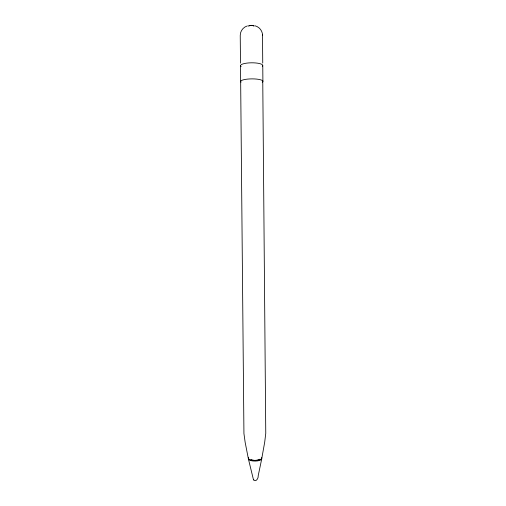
<?xml version="1.0" encoding="UTF-8"?>
<svg xmlns="http://www.w3.org/2000/svg" width="506" height="506" viewBox="0 0 506 506"><rect width="100%" height="100%" fill="white"/><g stroke="black" fill="none" stroke-linecap="round" stroke-linejoin="round"><path stroke-width="0.76" d="M261.779 458.461L264.701 442.168L265.764 433.351L262.759 80.909M261.71 458.923L258.186 475.842C258.598 477.898 256.099 482.446 253.772 479.979M247.415 25.901C243.222 27.09 240.078 31.157 240.236 35.547L240.489 63.149M254.961 25.774C259.312 26.824 262.696 30.98 262.513 35.509L262.74 63.086M248.452 459.138L253.417 479.524M253.367 479.454L253.81 480.03M248.263 458.227L245.151 442.333L243.936 433.534L240.514 65.717M262.462 34.402L262.475 34.724M262.5 35.186L262.513 35.509M262.772 65.533L262.892 81.188M241.122 66.571A11.132 2.777 -0.5 0 1 251.286 62.807A11.132 2.777 -0.5 0 1 262.367 66.229M241.033 82.143A11.126 2.517 -0.5 0 1 252.216 78.879A11.126 2.517 -0.5 0 1 262.266 82.155M259.578 459.214A4.63 1.505 -0.5 0 1 255.77 460.384A4.63 1.505 -0.5 0 1 251.096 459.701M261.336 458.139A6.641 2.163 -0.5 0 1 255.366 461.067A6.641 2.163 -0.5 0 1 248.642 458.423M261.735 457.677A6.806 2.207 -0.5 0 1 254.638 460.365A6.806 2.207 -0.5 0 1 248.617 457.513M248.414 26.04A3.017 0.923 -0.5 0 1 251.355 25.357A3.017 0.923 -0.5 0 1 254.214 26.027M248.984 26.046A2.359 0.727 -0.5 0 1 251.33 25.445A2.359 0.727 -0.5 0 1 253.62 26.027"/></g></svg>
